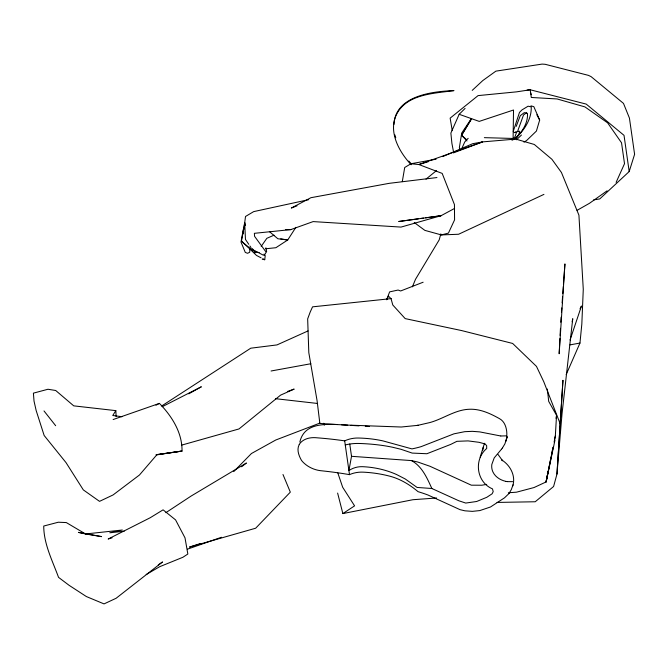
<?xml version="1.0" encoding="UTF-8"?>
<svg xmlns="http://www.w3.org/2000/svg" width="668" height="668" viewBox="0 0 668 668"><rect width="100%" height="100%" fill="white"/><g stroke="black" fill="none" stroke-linecap="round" stroke-linejoin="round"><path stroke-width="1" d="M512.014 140.205L513.107 138.451L513.517 110.011L479.223 121.401L459.175 114.295L450.875 133.066L451.902 143.386L453.689 152.747M393.986 124.457C395.189 95.841 432.129 91.391 453.99 90.606C433.732 93.495 406.06 93.946 396.091 115.313C388.375 132.531 399.33 152.12 411.154 164.745M249.824 249.256L249.715 252.254L247.577 253.289L245.29 252.421L241.006 242.05L243.302 229.45M559.943 338.509L559.158 353.756L564.936 263.902L563.458 284.376M560.093 335.461L560.46 328.339M560.769 322.243L561.095 317.141M554.106 442.107L555.333 435.979L556.544 415.304L548.695 401.368L547.351 389.026M572.159 321.717L572.752 318.711L562.03 413.751L556.962 474.088L562.957 380.376L556.962 474.088L553.605 486.488L535.218 501.76L497.017 502.428M561.471 312.023L561.763 307.923M562.13 302.804L562.573 296.659M562.798 293.594L563.308 286.422M566.172 374.581L579.966 343.06L581.828 324.072L583.273 289.277L578.922 215.171L561.437 172.478L551.918 159.293L534.308 144.472L515.729 139.078L482.572 141.892L472.66 143.712L442.734 156.596M255.051 251.201L254.842 253.139L254.024 251.995L259.184 252.504M243.294 233.867L243.544 231.813M243.795 229.75L245.515 216.474L253.69 211.614L308.683 199.674M262.207 259.167L264.728 259.727L265.229 255.685L263.969 254.124M508.34 492.767L516.498 492.182L534.024 487.548L546.107 481.929L547.075 475.783M547.393 473.729L547.71 471.683M556.06 418.377L556.544 415.304M245.557 225.492L244.672 222.561L241.524 241.006L256.487 255.435L261.071 257.815M402.295 181.629L404.708 167.501L410.912 163.76L436.112 159.193M349.756 444.003L351.518 456.311L348.913 470.556A19.756 16.95 -17.3 0 1 362.348 466.681A91.165 78.198 -17.3 0 1 396.575 474.53L405.301 479.014L417.082 487.44L431.854 488.5L458.766 500.75L465.73 503.062L476.693 501.484L486.838 497.276L492.132 493.786L493.209 491.598L492.475 488.867C476.393 482.146 473.537 459.601 486.713 448.47L486.646 445.614L485.018 443.928L478.998 442.3L468.051 440.897L456.92 441.323L450.733 444.404L426.894 453.731L412.181 453.088L401.067 449.313L392.7 447.276A91.165 33.684 -3 0 0 359.033 443.469A19.756 7.298 -3 0 0 345.272 444.955M554.983 440.103L546.107 481.929L551.125 456.862M551.526 454.858L552.929 447.844M546.107 481.929L553.079 447.209M554.732 438.943L555.333 435.979M440.83 233.892L439.202 239.862L415.496 279.316L412.39 286.848M502.436 447.936L504.891 443.878L507.212 436.713L506.503 439.035M509.091 493.376L511.304 489.602L513.041 484.834M530.951 105.845L533.832 106.68L539.669 120.056L536.412 131.062L526.609 140.53L523.988 142.159M505.826 441.406C507.981 434.425 507.037 422.777 499.631 418.736C490.446 413.584 480.392 408.841 469.596 409.25C455.325 409.593 443.268 418.903 429.825 422.568L417.183 425.491L418.218 425.307L401.259 427.011L350.583 425.182C333.365 424.982 304.909 419.195 299.849 442.066M480.133 457.221L483.315 447.059M593.652 199.866L599.739 198.939L629.189 171.567L634.6 154.316L629.431 118.086L623.486 103.398L591.096 76.636L588.466 75.375L545.163 64.295L542.09 64.095L495.881 71.142L482.789 80.569L472.218 90.389M512.64 486.229C516.08 476.175 510.444 465.379 501.818 460.001L502.595 460.753L498.086 454.524M513.224 131.454L519.479 112.424L521.967 109.919L528.096 106.204L531.227 106.863C531.786 119.363 523.829 130.911 514.811 139.002M512.298 139.879L514.995 136.756L516.473 132.581L516.063 132.097L514.126 132.615L517.508 131.621L523.512 115.021L526.551 112.7M570.038 340.054L581.469 306.019L580.049 308.741M386.714 299.565L389.636 291.874L398.095 290.046L400.658 290.972L423.136 282.222M516.205 126.394L520.288 115.681L524.305 112.633L527.478 113.393C528.112 123.839 521.341 133.233 513.667 139.746M299.247 444.512C296.442 449.656 298.855 455.76 301.519 460.436A21.986 15.648 21.7 0 0 319.939 470.606L324.907 471.157A294.204 192.518 -6.8 0 1 349.498 474.639A20.449 13.385 -6.8 0 1 363.116 472.151A95.758 62.658 -6.8 0 1 387.974 475.733C399.205 478.296 409.375 484.325 418.059 491.673A107.573 78.031 17.4 0 1 428.121 495.071L460.043 509.667L464.936 510.82L472.351 511.362L479.824 510.577L490.496 506.987L504.482 497.852L508.949 493.568M461.621 149.031L464.736 141.958L468.168 138.326M518.251 135.771L519.704 131.638L519.337 131.137L517.508 131.621M386.73 299.773L388.484 296.158L391.056 298.713L392.784 304.992L405.192 318.611L461.538 330.551L512.632 343.444L536.471 366.381L543.785 381.762L560.302 424.063M616.121 182.356L624.513 163.693L621.532 142.802L607.63 122.854L584.926 106.897L557.104 98.956L531.302 97.47L530.2 89.771L527.119 90.063M515.679 138.794L517.316 136.948M471.09 119.522L461.563 135.278L466.982 140.915M471.65 118.537L461.563 135.278L466.573 139.645M113.126 419.546L159.401 403.389C171.885 416.197 182.306 432.63 182.03 451.067L156.78 454.858L139.453 475.006L113.076 494.946L99.524 501.359L83.316 489.894L66.032 462.632L44.155 435.494L36.155 410.519L34.026 401.084L33.4 393.151L47.971 389.252L55.703 390.496L73.739 405.86L115.831 410.636L112.758 415.496L121.968 416.723M295.882 227.329L287.724 239.979L275.876 247.719L265.63 248.78M471.424 118.545L461.722 133.049L459.35 147.703L459.951 149.64M261.196 246.375L266.833 238.317L274.022 235.194M502.361 448.044L501.484 449.188M501.434 449.255L494.211 457.889L491.84 464.394A23.463 17.785 -13.7 0 0 491.84 468.26A23.463 17.785 -13.7 0 0 492.917 471.925C495.305 477.111 500.616 480.225 506.018 481.419M233.742 471.591L251.444 453.514L275.759 440.012L319.88 423.103M459.175 114.295L465.087 108.416M516.489 139.779L521.457 135.036M426 179.149L436.463 170.616M241.632 466.757L246.409 463.007L191.065 496.082L165.881 512.665M607.129 190.797L589.46 203.314L577.06 210.337M158.274 564.886L162.533 561.955L116.115 598.269L104.041 603.905L86.372 596.549L69.088 585.31L58.542 577.361C52.471 560.769 43.779 544.053 43.729 526.042L58.291 522.226L66.307 522.568L85.546 533.966L101.586 536.613L78.407 532.388L85.546 533.966L122.344 530.016L109.777 532.788L124.156 531.219M337.616 493.076L342.868 513.575L354.583 505.86L342.676 487.273L337.816 472.961M161.639 406.01L250.759 348.195L276.995 344.913L308.023 330.936M146.192 574.547L159.702 566.689L182.915 557.262L187.842 554.031L185.003 537.84L175.567 519.888L163.092 509.834L150.208 517.742L108.166 539.018L112.09 537.815M188.752 393.828L201.36 386.772L162.357 406.653M454.557 208.441L441.055 215.706L401.025 227.087L313.142 221.592L290.805 229.617L254.374 233.316L254.558 236.288L266.198 252.237L264.461 255.009L263.317 255.176L251.093 248.822M155.97 405.226L159.401 403.389M543.944 194.388L458.599 234.251L441.373 234.927L424.848 230.368L414.218 222.511M297.026 205.819L291.34 208.04L310.904 197.703L389.194 183.333L436.947 177.554M453.564 152.822L482.572 141.892L418.861 164.537L410.912 163.76M287.457 391.481L294.162 389.085L280.568 395.139L239.002 428.94L181.596 445.139M187.407 549.179L221.5 537.264M200.35 543.535L189.487 547.092L255.66 528.221L290.329 492.141L282.973 474.497M512.59 481.661L507.246 481.62M428.472 161.631L418.861 164.537L442.183 173.404L454.44 204.575L454.574 219.872L448.428 233.115L441.373 234.927M506.052 435.862L500.908 435.987M342.868 513.575L412.891 499.722L436.596 497.986M271.074 370.999L310.829 363.743M569.971 344.888L579.966 343.06M486.721 484.384L481.795 485.227L471.332 485.185L430.008 466.281L417.759 462.022L411.488 460.594L351.518 456.311M156.312 454.674L182.03 451.067L156.078 454.783M418.352 218.82L398.746 221.5L441.055 215.706L425.574 217.826M420.414 218.536L423.512 218.11M391.214 298.621L312.566 306.837L310.236 311.948L307.664 318.878L308.808 352.646L317.1 400.817L319.855 423.454L337.398 424.539M285.654 229.625L290.805 229.617M484.35 137.658L513.107 138.451M341.523 424.79L347.719 425.174M350.809 425.366L359.067 425.875M365.262 426.251L369.387 426.51M275.441 398.679L317.592 403.472M500.733 435.987L479.783 431.904L472.309 431.336L464.761 431.678L453.956 433.833L421.207 446.616A107.573 78.031 17.4 0 1 411.956 448.896L383.006 440.913A95.758 61.89 -9.4 0 0 358.248 438.024A20.449 13.218 -9.4 0 0 344.68 440.863A294.204 190.155 -9.4 0 0 320.189 438.066L315.238 437.665A21.986 15.648 21.7 0 0 299.239 444.454M506.085 481.428L507.146 481.603M280.735 238.868L287.724 239.979L277.838 238.743L269.404 231.587M262.9 258.775L264.728 259.727M411.488 460.594C422.101 466.339 427.086 478.063 431.854 488.5M242.292 242.083L253.197 250.851L252.613 248.897M408.791 161.046L410.812 163.301M44.005 410.945L55.661 425.708M248.78 244.321L245.473 239.42L244.672 222.561M249.89 245.949L250.993 247.586M252.095 249.214L253.197 250.851L252.329 249.139M536.847 114.771L539.669 120.056M530.617 92.668L531.252 94.689M394.905 134.953L395.765 137.767M323.78 423.245L324.297 425.165M265.906 247.795L266.649 251.744M452.244 130.594L450.14 118.144L478.079 95.608L516.506 91.858L530.2 89.771L586.212 104.099L624.021 135.345L629.189 171.567M344.68 440.863L349.498 474.639M115.831 410.636L116.132 416.615M482.839 450.065A34.719 25.184 17.4 0 1 484.692 443.268"/></g></svg>
